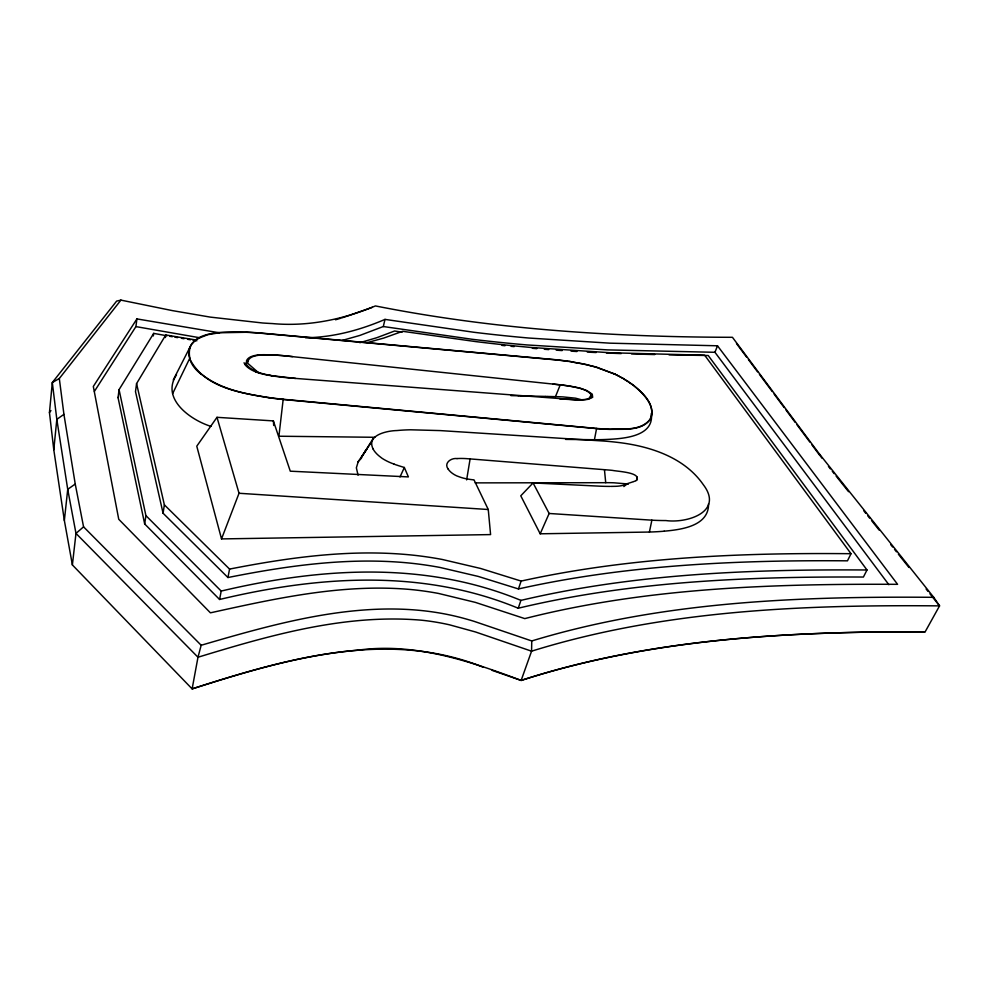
<?xml version="1.0" encoding="UTF-8"?>
<svg xmlns="http://www.w3.org/2000/svg" width="989" height="989" viewBox="0 0 989 989"><rect width="100%" height="100%" fill="white"/><g stroke="black" fill="none" stroke-linecap="round" stroke-linejoin="round"><path stroke-width="1.48" d="M933.715 597.319C798.865 596.231 661.666 601.411 531.748 640.959L531.575 651.182L521.141 680.432C469.107 660.8 414.28 642.356 357.783 650.193C301.002 654.99 246.15 671.605 192.126 688.888L72.382 564.929L64.359 520.486L53.789 449.797L49.45 412.549L52.318 382.545L116.64 301.101L120.905 300.112L172.346 310.608L210.286 317.11L262.629 322.995A253.122 112.647 11 0 0 272.445 323.576C307.764 326.803 342.923 319.558 375.424 305.935C492.868 329.25 612.871 337.101 732.441 337.298L819.251 453.803L933.715 597.319L939.55 605.874L925.185 631.761C789.383 631.489 651.244 638.202 521.141 680.432L492.089 670.357M53.789 449.797L56.818 419.361L52.318 382.545L59.315 378.515L120.905 300.112M64.359 520.486L67.722 489.345L56.818 419.361L63.926 414.342L59.315 378.515M72.382 564.929L75.98 533.405L67.722 489.345L75.238 484.017L63.926 414.342M565.584 439.4L594.438 439.722L596.59 428.447L283.188 399.284L278.91 436.223L374.806 437.286M669.034 354.866L708.223 355.508L866.994 569.985L863.409 577.044C747.721 576.463 631.192 581.211 518.236 608.223C422.229 568.564 318.409 575.845 219.583 599.482L144.678 523.96L118.05 397.652L119.063 389.641L153.678 333.38L167.042 335.79M94.4 391.384L135.913 326.605L136.915 318.915L219.249 332.774L245.767 332.279M367.265 342.614L383.757 338.065L402.597 331.303L475.585 341.576A723.503 247.077 13.5 0 0 530.561 347.423L610.324 352.752L704.675 355.224L851.01 553.704L847.474 560.825C737.25 559.947 626.371 564.83 518.459 588.95L478.107 576.389L439.907 567.426A282.372 206.454 18.6 0 0 410.855 563.198C349.562 556.856 287.997 565.572 227.94 577.527L163.074 513.229L135.493 391.632L136.569 383.596L165.756 334.962L196.045 340.018M248.165 361.986L248.264 361.269M153.32 335.951L153.678 333.38M165.386 337.558L165.756 334.962M144.678 523.96L145.902 515.59L119.063 389.641M163.074 513.229L164.372 504.847L136.569 383.596M246.681 361.121L246.582 362.023A5.168 2.658 15.1 0 1 246.595 362.308L259.291 373.397M466.635 479.888L470.109 458.908L609.508 470.096A178.181 97.787 26.7 0 1 612.562 470.405C617.655 471.493 642.627 472.482 636.125 480.666M219.583 599.482L221.19 591.063L145.902 515.59M227.94 577.527L229.559 569.083L164.372 504.847M609.916 486.403L609.199 486.403A194.067 92.57 21.2 0 1 597.455 486.056L533.071 482.941L520.77 495.81L540.192 533.8L649.402 532.045L651.875 520.177A205.193 98.418 22.3 0 0 665.894 520.56C687.491 523.49 724.133 511.721 703.191 484.523C684.165 457.128 649.773 446.2 618.125 442.442A242.614 132.625 27.3 0 0 604.192 441.069L440.377 430.598L410.67 429.795A160.836 92.101 21.5 0 0 396.935 430.549C387.132 430.734 365.979 435.098 373.125 448.957M342.528 340.352L359.848 335.432L383.299 326.531L385.005 319.398L473.694 332.242A690.545 237.459 13.5 0 0 528.855 338.04L609.953 343.171L717.495 345.791L897.567 584.326C772.607 583.745 646.509 587.627 524.776 618.607L475.338 602.375L438.448 593.425A233.899 170.331 18.5 0 0 409.916 589.444C342.54 583.547 275.795 598.407 210.422 612.834L118.742 519.262L93.312 386.464L136.915 318.915M531.748 640.959L473.978 621.302A280.864 213.13 19.3 0 0 466.227 619.027C378.391 594.105 285.883 620.499 201.175 645.261L197.985 657.24L192.126 688.888C284.795 659.156 388.318 628.781 483.151 667.216M518.459 588.95L521.129 581.075C629.375 557.24 740.526 552.604 851.01 553.704M518.236 608.223L520.919 600.385C634.221 573.657 751.034 569.182 866.994 569.985M448.054 468.947A15.441 8.369 20.7 0 0 456.609 475.833L458.402 476.5A25.009 13.487 20.7 0 0 466.215 478.775L470.146 479.43A60.725 32.13 20.4 0 0 474.015 479.875L488.257 509.508L490.593 534.592L221.524 538.918L239.029 493.264L216.987 417.321L273.372 420.906L290.284 471.184L408.395 476.908L404.353 467.488L397.627 465.386M888.864 584.709L714.948 352.294L717.495 345.791M547.955 396.478L555.472 396.651L560.231 384.869A115.552 58.203 23.4 0 1 568.354 385.97L572.458 386.687A55.495 27.123 22.7 0 1 576.859 387.639C584.722 388.071 600.941 397.912 584.487 399.519A57.127 26.802 21.7 0 1 577.391 399.803L576.958 399.816M176.512 374.868C160.675 398.456 190.135 419.905 210.941 426.37M540.192 533.8L549.142 513.476L533.071 482.941M399.989 476.97L404.353 467.488M172.618 393.671L189.727 358.327A50.55 26.864 10.5 0 1 192.311 343.232M173.26 379.912L190.247 346.694M358.228 461.64L356.361 467.822L358.067 475.202M118.05 397.652L118.457 396.985M373.014 438.696L360.812 458.402L366.709 449.105L364.916 451.775M553.123 384.091L561.529 384.993A115.503 58.141 23.4 0 1 569.639 386.093L573.744 386.81A55.471 27.099 22.8 0 1 578.145 387.75L586.848 390.556L592.25 394.154L592.683 397.269L588.43 399.259L591.447 394.611M358.006 461.999L371.098 442.615M216.987 417.321L196.774 446.187L221.524 538.918M358.463 461.294L361.504 458.13M49.45 412.549L50.946 410.596M192.521 343.307L193.807 341.934A60.725 31.376 15.2 0 1 199.481 337.941L207.764 334.702L219.286 332.761M75.238 484.017L83.558 526.84L75.98 533.405L197.985 657.24C270.281 635.173 345.334 613.588 421.722 620.227A177.155 128.063 18.5 0 1 449.501 624.813L475.474 631.959L531.575 651.182C663.285 610.176 802.586 604.638 939.55 605.874L929.969 593.857M623.849 486.551L627.434 483.621L632.972 481.841M626.062 484.276L628.361 484.128M385.005 319.398C359.848 330.202 332.959 337.422 305.453 337.756M633.553 481.618L635.581 480.889M350.835 314.873L372.334 307.307M349.574 315.306L341.984 317.84M521.141 680.432C651.281 638.35 789.37 631.439 925.185 631.761M335.531 319.781L340.711 318.248M359.811 342.701L376.71 337.743L394.599 331.006L402.14 332.205M221.19 591.063C320.164 567.661 424.887 560.689 520.919 600.385M254.729 355.521L255.347 355.397A32.452 16.813 15.8 0 1 258.562 354.952A45.135 23.526 15.9 0 1 264.15 354.705L269.972 354.816A167.475 93.263 16.9 0 1 282.495 355.595L553.061 384.078M588.381 399.259L585.772 399.643A57.102 26.777 21.7 0 1 578.701 399.927L578.478 399.939M229.559 569.083C289.851 557.277 351.639 548.722 413.118 555.175A283.695 206.033 18.6 0 1 442.268 559.465L480.617 568.465L521.129 581.075M664.151 531.192C681.05 529.659 709.026 526.21 708.544 503.772M457.054 458.587C451.219 457.684 443.604 463.037 448.091 468.947M475.19 482.879L605.725 482.694A123.848 71.74 22.2 0 1 613.971 482.805L627.001 483.905M610.621 486.403L615.801 486.304A41.909 21.276 23.4 0 0 626.062 484.4M714.948 352.294L607.654 349.896L526.754 344.926A688.9 239.029 13.5 0 1 471.741 339.227L383.299 326.531M576.612 399.816L575.821 399.791M654.73 354.557L631.489 353.926M510.917 395.612L518.088 395.773M518.347 395.785L520.127 395.823M520.387 395.823L521.908 395.86M522.167 395.872L545.199 396.404M545.446 396.416L547.708 396.465M577.23 399.915L563.458 399.136M575.697 399.791L294.289 378.317M621.179 353.592L606.442 353.011M596.144 352.541L587.305 352.109M571.061 351.157L576.983 351.528M239.029 493.264L488.257 509.508M549.142 513.476L651.875 520.177M556.214 350.155L562.16 350.576M293.461 378.231L295.587 378.404M293.622 378.243L268.674 375.301M563.211 399.111L559.663 398.827M292.756 378.194L289.579 377.934A141.204 67.796 15.6 0 1 279.059 376.846L271.938 375.845M544.284 349.253L548.771 349.612M532.28 348.276L536.804 348.672M292.546 356.596L284.028 355.743A167.364 93.176 16.9 0 0 271.518 354.964L265.695 354.841A45.111 23.513 16 0 0 260.107 355.088A32.427 16.788 15.8 0 0 256.905 355.546L256.299 355.669A20.176 10.397 15.7 0 0 248.004 361.195M553.704 384.14L560.231 384.869M268.711 397.529C249.413 394.549 229.535 391.075 212.301 381.42A60.465 31.079 15.2 0 1 203.573 375.783L201.41 374.225M569.021 361.368L572.161 361.85M199.741 337.756L135.913 326.605M193.04 340.191L196.873 340.785M572.952 361.974L568.242 361.257A223.131 114.811 24.5 0 0 555.138 359.662L259.909 332.972A246.558 140.611 16.8 0 0 246.459 332.119M187.898 339.351L190.469 339.771M572.977 362.135L583.3 363.903M271.728 375.696L270.257 375.449M573.756 362.271L586.514 364.607M181.432 338.287L184.028 338.72M169.7 336.26L172.309 336.717M174.929 337.175L177.55 337.632M584.079 364.224L588.95 365.176M587.293 364.941L595.465 366.894M589.716 365.51L597.925 367.611M596.219 367.253L614.194 373.904M598.666 367.982L613.613 373.632M396.985 465.176L394.141 464.187M255.681 371.815L255.372 371.691A18.927 9.729 15.5 0 1 244.666 364.249M582.41 400.001L575.536 398.184L563.273 396.935A114.192 62.084 19.5 0 0 555.472 396.651M613.749 373.545L616.691 374.955M614.342 373.817L615.133 374.188M615.17 374.374L618.038 375.647M616.728 375.14L623.317 378.515M618.607 375.944L619.571 376.45M620.152 376.92L624.059 378.948M623.874 379.01L628.349 381.593M624.603 379.442L633.689 385.339M628.843 382.1C640.031 389.814 656.226 403.153 650.824 418.582C642.318 431.525 623.564 428.867 610.188 429.411A191.693 86.13 20.9 0 1 596.701 428.62L283.262 399.494A211.325 99.914 15.3 0 1 268.711 397.726C240.537 392.905 205.057 387.725 190.234 359.823C182.285 328.682 228.199 331.785 246.595 332.304A246.348 140.512 16.8 0 1 259.971 333.157L555.225 359.823A222.834 114.662 24.5 0 1 568.279 361.418M634.11 385.858C643.11 393.523 656.931 406.603 649.835 419.583C640.588 431.13 623.157 428.732 610.015 429.214A191.433 86.006 20.9 0 1 596.577 428.435M83.558 526.84L201.175 645.261M828.448 466.462L830.364 468.86M832.281 471.271L834.197 473.669M836.113 476.08L848.562 491.694M863.879 510.93L865.795 513.328M867.712 515.739L869.628 518.137M871.544 520.548L879.209 530.153M890.706 544.58L892.622 546.991M894.538 549.389L896.454 551.788M898.371 554.199L908.903 567.414M926.137 589.048L928.053 591.459M736.496 343.566L746.584 357.103M748.413 359.563L757.586 371.876M759.416 374.337L772.248 391.57M774.078 394.03L784.166 407.579M785.995 410.039L795.156 422.352M796.998 424.813L809.83 442.046M811.66 444.506L819.906 455.583M246.434 364.335L245.68 363.012M244.876 364.236L244.048 362.765M819.251 453.803L820.202 455.435M820.376 455.719L821.748 458.043M651.306 413.489C654.434 436.186 624.591 438.535 608.556 439.351A192.496 93.584 16.8 0 1 594.438 439.722M636.916 476.797L637.336 479.826M604.452 469.676L605.725 482.694M273.372 420.906L273.706 425.48M514.156 346.62A711.993 244.876 13.5 0 1 511.115 346.323M505.008 345.717A711.993 244.876 13.5 0 1 501.942 345.396M246.261 364.397A18.915 9.717 15.6 0 0 257.004 371.777L257.264 371.951A33.317 16.986 15.7 0 0 270.244 375.338M268.662 375.19A33.329 16.998 15.6 0 1 255.632 371.889M246.422 361.047A20.188 10.397 15.6 0 1 254.841 355.62M201.237 374.287A50.649 26.975 10.5 0 1 189.764 358.327M283.188 399.284A211.127 99.802 15.3 0 1 268.711 397.529M457.029 458.562A61.343 33.886 21.5 0 1 470.121 458.958M394.154 464.125A31.401 17.023 19 0 1 382.162 458.377L380.468 457.079A27.222 14.798 19 0 1 373.038 448.957M664.163 531.204A206.318 107.035 18.3 0 1 649.39 532.033"/></g></svg>
